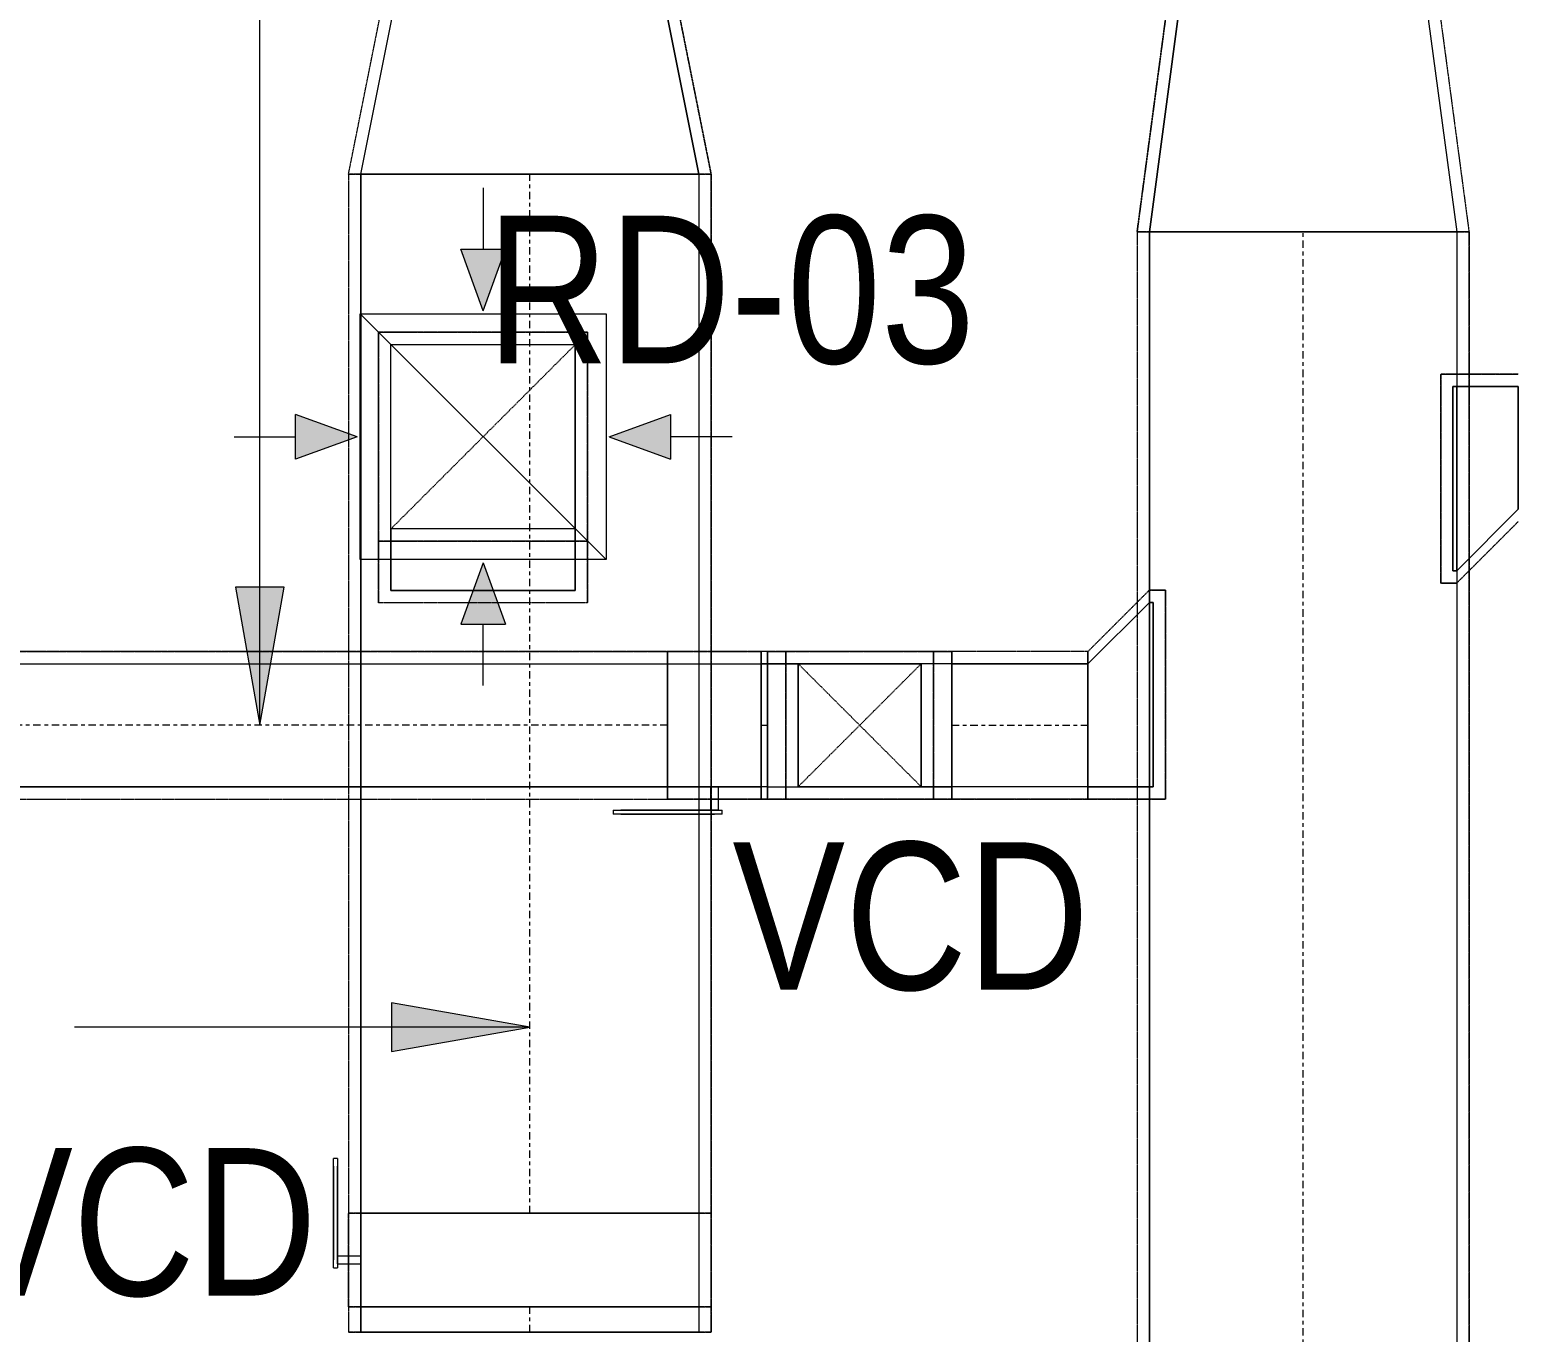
# Model space of a CAD drawing. Header units: inches. Extents: x -83664 to 20107, y -47222 to 19398.
# Drawn here: x 2000 to 4422, y -7663 to -5543 of the extents above; entities that cross this region are included whole.
import ezdxf

# ---------------------------------------------------------------- set-up
doc = ezdxf.new("R2010")
doc.units = ezdxf.units.IN
doc.header["$MEASUREMENT"] = 0
for name, pattern in [('Center', [29.999999, 12, -6, 6, -6]), ('Hidden 0_50', [1.0584, 0.5292, -0.5292]), ('Hidden 1_5', [2.2, 1.5, -0.7])]:
    doc.linetypes.add(name, pattern=pattern)
for name, color, linetype, lineweight in [('A-DETL-GENF', 7, 'Continuous', 9), ('G-ANNO-TEXT', 7, 'Continuous', 9), ('M-HVAC-CDFF', 7, 'Continuous', 9), ('M-HVAC-DUCT-ANNO', 7, 'Continuous', 9), ('M-HVAC-DUCT-CNTR', 7, 'Center', 9), ('M-HVAC-DUCT-IDEN', 7, 'Continuous', 18)]:
    doc.layers.add(name, color=color, linetype=linetype, lineweight=lineweight)
doc.layers.add('M-HVAC-DUCT', color=7, linetype='Continuous', lineweight=9, true_color=0xffe97f)
doc.styles.add('Arial Narrow_21', font='ARIALN.TTF', dxfattribs={"height": 240})

# ---------------------------------------------------------------- blocks, each defined once
blk = doc.blocks.new('M_Rec Tap - Beveled - Standard-7691896-FIRST FLOOR AC CONDITIONING LAYOUT - PART A')
at = {"layer": 'M-HVAC-DUCT', "color": 30, "true_color": 0xff7f00}
for p, q in [((0, 200), (-6.096, 200)), ((-6.096, -100), (-6.096, 200)), ((-6.096, 200), (-6.096, -100)), ((-6.096, 200), (0, 200)), ((100, 100), (0, 200)), ((100, 100), (0, 200)), ((100, 100), (100, -100)), ((100, -100), (100, 100)), ((-6.096, -100), (100, -100)), ((100, -100), (-6.096, -100))]:
    blk.add_line(p, q, dxfattribs=at)
blk = doc.blocks.new('M_Rectangular Transition - Length - Standard-8295920-FIRST FLOOR AC CONDITIONING LAYOUT - PART A')
at = {"layer": 'M-HVAC-DUCT', "color": 6, "true_color": 0xff00ff}
for p, q in [((0, 275), (0, -275)), ((0, 275), (375, 200)), ((0, 275), (375, 200)), ((0, -275), (0, 275)), ((375, -200), (375, 200)), ((375, 200), (375, -200)), ((0, -275), (375, -200)), ((375, -200), (0, -275))]:
    blk.add_line(p, q, dxfattribs=at)
blk = doc.blocks.new('TEMW-ME-DMP-Volume Control Damper - Standard-8296172-FIRST FLOOR AC CONDITIONING LAYOUT - PART A')
at = {"layer": 'M-HVAC-DUCT', "color": 6, "true_color": 0xff00ff}
for p, q in [((-165.1, 313.1), (-165.1, 319.45)), ((-152.4, 319.45), (-165.1, 319.45)), ((0, 319.45), (-152.4, 319.45)), ((-152.4, 319.45), (0, 319.45)), ((12.7, 319.45), (0, 319.45)), ((12.7, 319.45), (12.7, 313.1)), ((-165.1, 313.1), (-152.4, 313.1)), ((0, 313.1), (-152.4, 313.1)), ((-152.4, 313.1), (0, 313.1)), ((-6.35, 275), (-6.35, 313.1)), ((6.35, 313.1), (-6.35, 313.1)), ((6.35, 313.1), (-6.35, 313.1)), ((0, 313.1), (12.7, 313.1)), ((6.35, 313.1), (6.35, 275)), ((-76.2, 275), (-76.2, -275)), ((-76.2, -275), (-76.2, 275)), ((76.2, 275), (-76.2, 275)), ((-76.2, 275), (76.2, 275)), ((-76.2, 275), (76.2, 275)), ((-6.35, 275), (6.35, 275)), ((-6.35, 275), (6.35, 275)), ((76.2, 275), (76.2, -275)), ((76.2, -275), (76.2, 275)), ((-76.2, -275), (76.2, -275)), ((-76.2, -275), (76.2, -275)), ((-76.2, -275), (76.2, -275))]:
    blk.add_line(p, q, dxfattribs=at)
blk = doc.blocks.new('TEMW-ME-DMP-Volume Control Damper - Standard-V25-FIRST FLOOR AC CONDITIONING LAYOUT - PART A')
at = {"layer": 'M-HVAC-DUCT', "color": 30, "true_color": 0xff7f00}
for p, q in [((-165.1, 138.1), (-165.1, 144.4)), ((-152.4, 144.4), (-165.1, 144.4)), ((-165.1, 138.1), (-152.4, 138.1)), ((0, 144.4), (-152.4, 144.4)), ((-152.4, 144.4), (0, 144.4)), ((0, 138.1), (-152.4, 138.1)), ((-152.4, 138.1), (0, 138.1)), ((-6.4, 100), (-6.4, 138.1)), ((6.3, 138.1), (-6.4, 138.1)), ((6.3, 138.1), (-6.4, 138.1)), ((12.7, 144.4), (0, 144.4)), ((0, 138.1), (12.7, 138.1)), ((6.3, 138.1), (6.3, 100)), ((12.7, 144.4), (12.7, 138.1)), ((-76.2, 100), (-76.2, -100)), ((-76.2, -100), (-76.2, 100)), ((76.2, 100), (-76.2, 100)), ((-76.2, 100), (76.2, 100)), ((-76.2, 100), (76.2, 100)), ((-6.4, 100), (6.3, 100)), ((-6.4, 100), (6.3, 100)), ((76.2, 100), (76.2, -100)), ((76.2, -100), (76.2, 100)), ((-76.2, -100), (76.2, -100)), ((-76.2, -100), (76.2, -100)), ((-76.2, -100), (76.2, -100))]:
    blk.add_line(p, q, dxfattribs=at)
blk = doc.blocks.new('GCE-AT-Return Air Rectangular Diffuser - 300X300-7590694-FIRST FLOOR AC CONDITIONING LAYOUT - PART A')
at = {"layer": 'A-DETL-GENF', "true_color": 0xff00ff}
for points in [[(0, 205), (36.4, 305), (-36.4, 305)], [(-305, -36.4), (-205, 0), (-305, 36.4)], [(305, -36.4), (305, 36.4), (205, 0)], [(36.4, -305), (0, -205), (-36.4, -305)]]:
    blk.add_hatch(color=6, dxfattribs=at).paths.add_polyline_path(points)
at = {"layer": 'A-DETL-GENF', "color": 6, "true_color": 0xff00ff}
for p, q in [((0, 405), (0, 305)), ((0, 205), (-36.4, 305)), ((-36.4, 305), (36.4, 305)), ((0, 205), (36.4, 305)), ((-200, 200), (200, 200)), ((-200, -200), (-200, 200)), ((-200, 200), (200, -200)), ((200, 200), (200, -200)), ((-205, 0), (-305, 36.4)), ((-305, -36.4), (-305, 36.4)), ((205, 0), (305, 36.4)), ((305, 36.4), (305, -36.4)), ((405, 0), (305, 0)), ((-405, 0), (-305, 0)), ((-205, 0), (-305, -36.4)), ((205, 0), (305, -36.4)), ((200, -200), (-200, -200)), ((0, -205), (-36.4, -305)), ((0, -205), (36.4, -305)), ((-36.4, -305), (36.4, -305)), ((0, -405), (0, -305))]:
    blk.add_line(p, q, dxfattribs=at)
blk = doc.blocks.new('M_Rectangular Tap - Beveled - Standard-7475664-FIRST FLOOR AC CONDITIONING LAYOUT - PART A')
at = {"layer": 'M-HVAC-DUCT', "color": 6, "true_color": 0xff00ff}
for p, q in [((154023.6, 83129.9), (154023.6, 83229.9)), ((154023.6, 83229.9), (154323.6, 83229.9)), ((154323.6, 83229.9), (154023.6, 83229.9)), ((154023.6, 82829.9), (154023.6, 83229.9)), ((154323.6, 83129.9), (154323.6, 83229.9)), ((154323.6, 83229.9), (154323.6, 82829.9)), ((154023.6, 83129.9), (154323.6, 83129.9)), ((154023.6, 82829.9), (154023.6, 83129.9)), ((154323.6, 83129.9), (154323.6, 82829.9)), ((154323.6, 82829.9), (154023.6, 82829.9)), ((154323.6, 82829.9), (154023.6, 82829.9))]:
    blk.add_line(p, q, dxfattribs=at)
blk = doc.blocks.new('M_Rec Transition - Length - Standard-9298747-FIRST FLOOR AC CONDITIONING LAYOUT - PART A')
at = {"layer": 'M-HVAC-DUCT', "color": 30, "true_color": 0xff7f00}
for p, q in [((0, 200), (375, 250)), ((0, 200), (375, 250)), ((375, -250), (375, 250)), ((375, 250), (375, -250)), ((0, 200), (0, -200)), ((0, -200), (0, 200)), ((0, -200), (375, -250)), ((375, -250), (0, -200))]:
    blk.add_line(p, q, dxfattribs=at)
blk = doc.blocks.new('M_Rec Elbow - Radius - 0_75W-V242-FIRST FLOOR AC CONDITIONING LAYOUT - PART A')
at = {"layer": 'M-HVAC-DUCT', "color": 30, "true_color": 0xff7f00}
for p, q in [((154657.2, 91797.3), (154657.2, 91597.3)), ((154657.2, 91597.3), (154657.2, 91797.3)), ((154707.2, 91797.3), (154657.2, 91797.3)), ((154657.2, 91797.3), (154907.2, 91797.3)), ((154707.2, 91797.3), (154907.2, 91797.3)), ((154707.2, 91597.3), (154707.2, 91797.3)), ((154907.2, 91597.3), (154907.2, 91797.3)), ((154907.2, 91797.3), (154907.2, 91597.3)), ((154657.2, 91597.3), (154707.2, 91597.3)), ((154657.2, 91597.3), (154907.2, 91597.3)), ((154907.2, 91597.3), (154707.2, 91597.3))]:
    blk.add_line(p, q, dxfattribs=at)
blk = doc.blocks.new('M_Rec Elbow - Radius - 0_75W-V243-FIRST FLOOR AC CONDITIONING LAYOUT - PART A')
at = {"layer": 'M-HVAC-DUCT', "color": 30, "true_color": 0xff7f00}
for p, q in [((154907.2, 91797.3), (154707.2, 91797.3)), ((154707.2, 91797.3), (154707.2, 91597.3)), ((154957.2, 91797.3), (154707.2, 91797.3)), ((154907.2, 91797.3), (154907.2, 91597.3)), ((154907.2, 91597.3), (154907.2, 91797.3)), ((154957.2, 91797.3), (154907.2, 91797.3)), ((154957.2, 91597.3), (154957.2, 91797.3)), ((154957.2, 91797.3), (154957.2, 91597.3)), ((154707.2, 91597.3), (154907.2, 91597.3)), ((154957.2, 91597.3), (154707.2, 91597.3)), ((154907.2, 91597.3), (154957.2, 91597.3))]:
    blk.add_line(p, q, dxfattribs=at)
blk = doc.blocks.new('TEMW-SMBZ-HO-BM-HVAC-00002_rvt-1-FIRST FLOOR AC CONDITIONING LAYOUT - PART A')
at = {"layer": 'M-HVAC-DUCT', "color": 6, "linetype": 'Hidden 0_50', "true_color": 0xff00ff}
for p, q in [((153975.6, 92594.1), (154050.6, 92969.1)), ((153975.6, 92594.1), (154050.6, 92969.1)), ((154565.6, 92594.1), (154490.6, 92969.1)), ((154490.6, 92969.1), (154565.6, 92594.1)), ((154565.6, 92594.1), (153975.6, 92594.1)), ((153975.6, 92594.1), (154565.6, 92594.1)), ((153975.6, 92594.1), (153975.6, 90903.4)), ((153975.6, 92594.1), (153975.6, 90903.4)), ((153975.6, 92594.1), (154565.6, 92594.1)), ((154565.6, 92594.1), (153975.6, 92594.1)), ((154565.6, 90903.4), (154565.6, 92594.1)), ((154565.6, 92594.1), (154565.6, 90903.4)), ((154024.6, 92336.8), (154364.6, 92336.8)), ((154024.6, 91996.8), (154024.6, 92336.8)), ((154024.6, 92336.8), (154024.6, 91996.8)), ((154364.6, 92336.8), (154024.6, 92336.8)), ((154024.6, 92336.8), (154024.6, 91996.8)), ((154024.6, 91896.8), (154024.6, 92336.8)), ((154024.6, 92336.8), (154364.6, 92336.8)), ((154364.6, 92336.8), (154024.6, 92336.8)), ((154364.6, 92336.8), (154364.6, 91996.8)), ((154364.6, 91996.8), (154364.6, 92336.8)), ((154364.6, 92336.8), (154364.6, 91896.8)), ((154364.6, 91996.8), (154364.6, 92336.8)), ((154364.6, 91996.8), (154024.6, 91996.8)), ((154024.6, 91996.8), (154364.6, 91996.8)), ((154024.6, 91996.8), (154024.6, 91896.8)), ((154364.6, 91996.8), (154024.6, 91996.8)), ((154364.6, 91896.8), (154364.6, 91996.8)), ((154364.6, 91896.8), (154024.6, 91896.8)), ((154364.6, 91896.8), (154024.6, 91896.8)), ((154565.6, 90903.4), (153975.6, 90903.4)), ((153975.6, 90903.4), (154565.6, 90903.4)), ((154565.6, 90903.4), (153975.6, 90903.4)), ((153975.6, 90903.4), (153975.6, 90751)), ((153975.6, 90751), (153975.6, 90903.4)), ((153975.6, 90903.4), (154565.6, 90903.4)), ((154565.6, 90751), (154565.6, 90903.4)), ((154565.6, 90903.4), (154565.6, 90751)), ((153975.6, 90751), (154565.6, 90751)), ((154565.6, 90751), (153975.6, 90751)), ((154565.6, 90751), (153975.6, 90751)), ((153975.6, 90751), (154565.6, 90751)), ((153975.6, 90751), (153975.6, 90709.6)), ((153975.6, 90751), (153975.6, 90709.6)), ((154565.6, 90709.6), (154565.6, 90751)), ((154565.6, 90751), (154565.6, 90709.6)), ((154565.6, 90709.6), (153975.6, 90709.6)), ((153975.6, 90709.6), (154565.6, 90709.6))]:
    blk.add_line(p, q, dxfattribs=at)
at = {"layer": 'M-HVAC-DUCT', "color": 30, "linetype": 'Hidden 0_50', "true_color": 0xff7f00}
for p, q in [((155308.5, 92875), (155258.5, 92500)), ((155258.5, 92500), (155308.5, 92875)), ((155748.5, 92875), (155798.5, 92500)), ((155748.5, 92875), (155798.5, 92500)), ((155798.5, 92500), (155258.5, 92500)), ((155258.5, 92500), (155798.5, 92500)), ((155258.5, 92500), (155258.5, 89474)), ((155258.5, 92500), (155258.5, 89474)), ((155258.5, 92500), (155798.5, 92500)), ((155798.5, 92500), (155258.5, 92500)), ((155798.5, 89474), (155798.5, 92500)), ((155798.5, 92500), (155798.5, 89474)), ((155752.4, 91928.7), (155752.4, 92268.7)), ((155752.4, 92268.7), (155878.5, 92268.7)), ((155878.5, 92268.7), (155752.4, 92268.7)), ((155752.4, 92268.7), (155752.4, 91928.7)), ((155878.5, 92028.7), (155778.5, 91928.7)), ((155778.5, 91928.7), (155878.5, 92028.7)), ((155778.5, 91928.7), (155752.4, 91928.7)), ((155752.4, 91928.7), (155778.5, 91928.7)), ((155178.5, 91817.3), (155278.5, 91917.3)), ((155278.5, 91917.3), (155178.5, 91817.3)), ((155278.5, 91917.3), (155304.6, 91917.3)), ((155304.6, 91917.3), (155278.5, 91917.3)), ((155304.6, 91917.3), (155304.6, 91577.3)), ((155304.6, 91577.3), (155304.6, 91917.3)), ((154494.8, 91817.3), (151662.8, 91817.3)), ((151662.8, 91817.3), (154494.8, 91817.3)), ((154494.8, 91817.3), (154494.8, 91577.3)), ((154494.8, 91577.3), (154494.8, 91817.3)), ((154647.2, 91817.3), (154494.8, 91817.3)), ((154494.8, 91817.3), (154494.8, 91577.3)), ((154494.8, 91577.3), (154494.8, 91817.3)), ((154494.8, 91817.3), (154647.2, 91817.3)), ((154647.2, 91577.3), (154647.2, 91817.3)), ((154647.2, 91817.3), (154647.2, 91577.3)), ((154647.2, 91577.3), (154647.2, 91817.3)), ((154647.2, 91817.3), (154647.2, 91577.3)), ((154657.2, 91817.3), (154647.2, 91817.3)), ((154657.2, 91817.3), (154647.2, 91817.3)), ((154657.2, 91577.3), (154657.2, 91817.3)), ((154657.2, 91817.3), (154657.2, 91577.3)), ((154657.2, 91817.3), (154687.2, 91817.3)), ((154927.2, 91817.3), (154657.2, 91817.3)), ((154657.2, 91577.3), (154657.2, 91817.3)), ((154657.2, 91577.3), (154657.2, 91817.3)), ((154927.2, 91817.3), (154687.2, 91817.3)), ((154687.2, 91817.3), (154687.2, 91577.3)), ((154687.2, 91577.3), (154687.2, 91817.3)), ((154687.2, 91817.3), (154927.2, 91817.3)), ((154927.2, 91817.3), (154687.2, 91817.3)), ((154687.2, 91817.3), (154687.2, 91577.3)), ((154957.2, 91817.3), (154687.2, 91817.3)), ((154687.2, 91817.3), (154927.2, 91817.3)), ((154687.2, 91817.3), (154687.2, 91577.3)), ((154927.2, 91577.3), (154927.2, 91817.3)), ((154927.2, 91817.3), (154927.2, 91577.3)), ((154927.2, 91577.3), (154927.2, 91817.3)), ((154927.2, 91577.3), (154927.2, 91817.3)), ((154927.2, 91817.3), (154927.2, 91577.3)), ((154927.2, 91817.3), (154957.2, 91817.3)), ((154927.2, 91817.3), (154927.2, 91577.3)), ((154957.2, 91577.3), (154957.2, 91817.3)), ((154957.2, 91817.3), (154957.2, 91577.3)), ((155178.5, 91817.3), (154957.2, 91817.3)), ((155178.5, 91817.3), (154957.2, 91817.3)), ((154957.2, 91577.3), (154957.2, 91817.3)), ((154957.2, 91817.3), (154957.2, 91577.3)), ((155178.5, 91577.3), (155178.5, 91817.3)), ((155178.5, 91817.3), (155178.5, 91577.3)), ((155178.5, 91577.3), (155178.5, 91817.3)), ((155178.5, 91817.3), (155178.5, 91577.3)), ((151662.8, 91577.3), (154494.8, 91577.3)), ((151662.8, 91577.3), (154494.8, 91577.3)), ((154494.8, 91577.3), (154647.2, 91577.3)), ((154647.2, 91577.3), (154494.8, 91577.3)), ((154647.2, 91577.3), (154657.2, 91577.3)), ((154657.2, 91577.3), (154647.2, 91577.3)), ((154657.2, 91577.3), (154927.2, 91577.3)), ((154687.2, 91577.3), (154657.2, 91577.3)), ((154687.2, 91577.3), (154927.2, 91577.3)), ((154927.2, 91577.3), (154687.2, 91577.3)), ((154687.2, 91577.3), (154927.2, 91577.3)), ((154927.2, 91577.3), (154687.2, 91577.3)), ((154687.2, 91577.3), (154957.2, 91577.3)), ((154957.2, 91577.3), (154927.2, 91577.3)), ((154957.2, 91577.3), (155178.5, 91577.3)), ((155178.5, 91577.3), (154957.2, 91577.3)), ((155304.6, 91577.3), (155178.5, 91577.3)), ((155178.5, 91577.3), (155304.6, 91577.3))]:
    blk.add_line(p, q, dxfattribs=at)
at = {"layer": 'M-HVAC-DUCT', "color": 6, "true_color": 0xff00ff}
for p, q in [((153995.6, 92594.1), (154545.6, 92594.1)), ((154545.6, 92594.1), (153995.6, 92594.1)), ((153995.6, 90903.4), (153995.6, 92594.1)), ((153995.6, 92594.1), (153995.6, 90903.4)), ((154545.6, 92594.1), (154545.6, 90903.4)), ((154545.6, 92594.1), (154545.6, 90903.4)), ((154044.6, 91916.8), (154044.6, 92316.8)), ((154044.6, 92316.8), (154344.6, 92316.8)), ((154044.6, 91916.8), (154044.6, 92316.8)), ((154044.6, 92316.8), (154344.6, 92316.8)), ((154344.6, 91916.8), (154344.6, 92316.8)), ((154344.6, 92316.8), (154344.6, 91916.8)), ((154044.6, 91916.8), (154344.6, 91916.8)), ((154044.6, 91916.8), (154344.6, 91916.8)), ((153995.6, 90903.4), (154545.6, 90903.4)), ((154545.6, 90903.4), (153995.6, 90903.4)), ((153995.6, 90751), (154545.6, 90751)), ((154545.6, 90751), (153995.6, 90751)), ((153995.6, 90709.6), (153995.6, 90751)), ((153995.6, 90751), (153995.6, 90709.6)), ((154545.6, 90751), (154545.6, 90709.6)), ((154545.6, 90751), (154545.6, 90709.6)), ((153995.6, 90709.6), (154545.6, 90709.6)), ((154545.6, 90709.6), (153995.6, 90709.6))]:
    blk.add_line(p, q, dxfattribs=at)
at = {"layer": 'M-HVAC-DUCT', "color": 30, "true_color": 0xff7f00}
for p, q in [((155278.5, 92500), (155778.5, 92500)), ((155778.5, 92500), (155278.5, 92500)), ((155278.5, 89474), (155278.5, 92500)), ((155278.5, 92500), (155278.5, 89474)), ((155778.5, 92500), (155778.5, 89474)), ((155778.5, 92500), (155778.5, 89474)), ((155772.4, 92248.7), (155778.5, 92248.7)), ((155778.5, 92248.7), (155772.4, 92248.7)), ((155772.4, 91948.7), (155772.4, 92248.7)), ((155772.4, 92248.7), (155772.4, 91948.7)), ((155778.5, 91948.7), (155778.5, 92248.7)), ((155778.5, 91948.7), (155778.5, 92248.7)), ((155778.5, 91948.7), (155772.4, 91948.7)), ((155772.4, 91948.7), (155778.5, 91948.7)), ((155278.5, 91897.3), (155284.6, 91897.3)), ((155278.5, 91897.3), (155278.5, 91597.3)), ((155278.5, 91897.3), (155278.5, 91597.3)), ((155284.6, 91897.3), (155278.5, 91897.3)), ((155284.6, 91897.3), (155284.6, 91597.3)), ((155284.6, 91597.3), (155284.6, 91897.3)), ((151662.8, 91797.3), (154494.8, 91797.3)), ((151662.8, 91797.3), (154494.8, 91797.3)), ((154494.8, 91597.3), (154494.8, 91797.3)), ((154494.8, 91797.3), (154494.8, 91597.3)), ((154647.2, 91797.3), (154647.2, 91597.3)), ((154647.2, 91597.3), (154647.2, 91797.3)), ((154647.2, 91797.3), (154657.2, 91797.3)), ((154657.2, 91797.3), (154647.2, 91797.3)), ((154657.2, 91797.3), (154657.2, 91597.3)), ((154657.2, 91597.3), (154657.2, 91797.3)), ((154957.2, 91797.3), (154957.2, 91597.3)), ((154957.2, 91597.3), (154957.2, 91797.3)), ((154957.2, 91797.3), (155178.5, 91797.3)), ((155178.5, 91797.3), (154957.2, 91797.3)), ((155178.5, 91797.3), (155178.5, 91597.3)), ((155178.5, 91597.3), (155178.5, 91797.3)), ((154494.8, 91597.3), (151662.8, 91597.3)), ((151662.8, 91597.3), (154494.8, 91597.3)), ((154657.2, 91597.3), (154647.2, 91597.3)), ((154657.2, 91597.3), (154647.2, 91597.3)), ((155178.5, 91597.3), (154957.2, 91597.3)), ((155178.5, 91597.3), (154957.2, 91597.3)), ((155284.6, 91597.3), (155278.5, 91597.3)), ((155278.5, 91597.3), (155284.6, 91597.3))]:
    blk.add_line(p, q, dxfattribs=at)
at = {"layer": 'M-HVAC-DUCT-ANNO', "color": 6, "linetype": 'Hidden 1_5', "true_color": 0xff00ff}
for p, q in [((154044.6, 92016.8), (154044.6, 92316.8)), ((154044.6, 92316.8), (154344.6, 92316.8)), ((154344.6, 92316.8), (154044.6, 92016.8)), ((154344.6, 92316.8), (154344.6, 92016.8)), ((154344.6, 92016.8), (154044.6, 92016.8))]:
    blk.add_line(p, q, dxfattribs=at)
at = {"layer": 'M-HVAC-DUCT-ANNO', "color": 30, "linetype": 'Hidden 1_5', "true_color": 0xff7f00}
for p, q in [((154707.2, 91797.3), (154707.2, 91597.3)), ((154907.2, 91797.3), (154707.2, 91797.3)), ((154907.2, 91597.3), (154707.2, 91797.3)), ((154907.2, 91797.3), (154707.2, 91597.3)), ((154907.2, 91597.3), (154907.2, 91797.3)), ((154707.2, 91597.3), (154907.2, 91597.3))]:
    blk.add_line(p, q, dxfattribs=at)
at = {"layer": 'M-HVAC-DUCT-CNTR', "color": 6, "true_color": 0xff00ff}
for p, q in [((154270.6, 90903.4), (154270.6, 92594.1)), ((154270.6, 90709.6), (154270.6, 90751))]:
    blk.add_line(p, q, dxfattribs=at)
at = {"layer": 'M-HVAC-DUCT-CNTR', "color": 30, "true_color": 0xff7f00}
for p, q in [((155528.5, 89474), (155528.5, 92500)), ((154494.8, 91697.3), (151662.8, 91697.3)), ((154647.2, 91697.3), (154657.2, 91697.3)), ((154957.2, 91697.3), (155178.5, 91697.3))]:
    blk.add_line(p, q, dxfattribs=at)
at = {"layer": 'M-HVAC-CDFF', "color": 6, "linetype": 'Hidden 0_50', "lineweight": 9, "true_color": 0xff00ff}
blk.add_blockref('GCE-AT-Return Air Rectangular Diffuser - 300X300-7590694-FIRST FLOOR AC CONDITIONING LAYOUT - PART A', (154194.6, 92166.8), dxfattribs=at)
at = {"layer": 'M-HVAC-DUCT', "color": 6, "linetype": 'Hidden 0_50', "lineweight": 9, "true_color": 0xff00ff}
for name, p, rotation in [('M_Rectangular Transition - Length - Standard-8295920-FIRST FLOOR AC CONDITIONING LAYOUT - PART A', (154270.6, 92594.1), 90), ('M_Rec Transition - Length - Standard-9298747-FIRST FLOOR AC CONDITIONING LAYOUT - PART A', (155528.5, 92875), 270), ('M_Rectangular Tap - Beveled - Standard-7475664-FIRST FLOOR AC CONDITIONING LAYOUT - PART A', (308368.1, 175146.7), 180)]:
    blk.add_blockref(name, p, dxfattribs=dict(at, rotation=rotation))
at = {"layer": 'M-HVAC-DUCT', "color": 6, "linetype": 'Hidden 0_50', "lineweight": 9, "true_color": 0xff00ff, "extrusion": (0, 0, -1)}
for name, p, rotation in [('M_Rec Tap - Beveled - Standard-7691896-FIRST FLOOR AC CONDITIONING LAYOUT - PART A', (-155778.5, 92148.7), 180), ('TEMW-ME-DMP-Volume Control Damper - Standard-V25-FIRST FLOOR AC CONDITIONING LAYOUT - PART A', (-154571, 91697.3), 180), ('TEMW-ME-DMP-Volume Control Damper - Standard-8296172-FIRST FLOOR AC CONDITIONING LAYOUT - PART A', (-154270.6, 90827.2), 270)]:
    blk.add_blockref(name, p, dxfattribs=dict(at, rotation=rotation))
blk.add_blockref('M_Rec Tap - Beveled - Standard-7691896-FIRST FLOOR AC CONDITIONING LAYOUT - PART A', (-155278.5, 91697.3), dxfattribs=at)
at = {"layer": 'M-HVAC-DUCT', "color": 6, "linetype": 'Hidden 0_50', "lineweight": 9, "true_color": 0xff00ff}
for name in ['M_Rec Elbow - Radius - 0_75W-V242-FIRST FLOOR AC CONDITIONING LAYOUT - PART A', 'M_Rec Elbow - Radius - 0_75W-V243-FIRST FLOOR AC CONDITIONING LAYOUT - PART A']:
    blk.add_blockref(name, (0, 0), dxfattribs=at)
blk = doc.blocks.new('TEMW-SMBZ-HO-BM-HVAC-00002_rvt-2-FIRST FLOOR AC CONDITIONING LAYOUT - PART A')
at = {"layer": 'M-HVAC-DUCT', "color": 6, "linetype": 'Hidden 0_50', "true_color": 0xff00ff}
for p, q in [((153975.6, 92594.1), (154050.6, 92969.1)), ((153975.6, 92594.1), (154050.6, 92969.1)), ((154565.6, 92594.1), (154490.6, 92969.1)), ((154490.6, 92969.1), (154565.6, 92594.1)), ((154565.6, 92594.1), (153975.6, 92594.1)), ((153975.6, 92594.1), (154565.6, 92594.1)), ((153975.6, 92594.1), (153975.6, 90903.4)), ((153975.6, 92594.1), (153975.6, 90903.4)), ((153975.6, 92594.1), (154565.6, 92594.1)), ((154565.6, 92594.1), (153975.6, 92594.1)), ((154565.6, 90903.4), (154565.6, 92594.1)), ((154565.6, 92594.1), (154565.6, 90903.4)), ((154024.6, 92336.8), (154364.6, 92336.8)), ((154024.6, 91996.8), (154024.6, 92336.8)), ((154024.6, 92336.8), (154024.6, 91996.8)), ((154364.6, 92336.8), (154024.6, 92336.8)), ((154024.6, 92336.8), (154024.6, 91996.8)), ((154024.6, 91896.8), (154024.6, 92336.8)), ((154024.6, 92336.8), (154364.6, 92336.8)), ((154364.6, 92336.8), (154024.6, 92336.8)), ((154364.6, 92336.8), (154364.6, 91996.8)), ((154364.6, 91996.8), (154364.6, 92336.8)), ((154364.6, 92336.8), (154364.6, 91896.8)), ((154364.6, 91996.8), (154364.6, 92336.8)), ((154364.6, 91996.8), (154024.6, 91996.8)), ((154024.6, 91996.8), (154364.6, 91996.8)), ((154024.6, 91996.8), (154024.6, 91896.8)), ((154364.6, 91996.8), (154024.6, 91996.8)), ((154364.6, 91896.8), (154364.6, 91996.8)), ((154364.6, 91896.8), (154024.6, 91896.8)), ((154364.6, 91896.8), (154024.6, 91896.8)), ((154565.6, 90903.4), (153975.6, 90903.4)), ((153975.6, 90903.4), (154565.6, 90903.4)), ((154565.6, 90903.4), (153975.6, 90903.4)), ((153975.6, 90903.4), (153975.6, 90751)), ((153975.6, 90751), (153975.6, 90903.4)), ((153975.6, 90903.4), (154565.6, 90903.4)), ((154565.6, 90751), (154565.6, 90903.4)), ((154565.6, 90903.4), (154565.6, 90751)), ((153975.6, 90751), (154565.6, 90751)), ((154565.6, 90751), (153975.6, 90751)), ((154565.6, 90751), (153975.6, 90751)), ((153975.6, 90751), (154565.6, 90751)), ((153975.6, 90751), (153975.6, 90709.6)), ((153975.6, 90751), (153975.6, 90709.6)), ((154565.6, 90709.6), (154565.6, 90751)), ((154565.6, 90751), (154565.6, 90709.6)), ((154565.6, 90709.6), (153975.6, 90709.6)), ((153975.6, 90709.6), (154565.6, 90709.6))]:
    blk.add_line(p, q, dxfattribs=at)
at = {"layer": 'M-HVAC-DUCT', "color": 30, "linetype": 'Hidden 0_50', "true_color": 0xff7f00}
for p, q in [((155308.5, 92875), (155258.5, 92500)), ((155258.5, 92500), (155308.5, 92875)), ((155748.5, 92875), (155798.5, 92500)), ((155748.5, 92875), (155798.5, 92500)), ((155798.5, 92500), (155258.5, 92500)), ((155258.5, 92500), (155798.5, 92500)), ((155258.5, 92500), (155258.5, 89474)), ((155258.5, 92500), (155258.5, 89474)), ((155258.5, 92500), (155798.5, 92500)), ((155798.5, 92500), (155258.5, 92500)), ((155798.5, 89474), (155798.5, 92500)), ((155798.5, 92500), (155798.5, 89474)), ((155752.4, 91928.7), (155752.4, 92268.7)), ((155752.4, 92268.7), (155878.5, 92268.7)), ((155878.5, 92268.7), (155752.4, 92268.7)), ((155752.4, 92268.7), (155752.4, 91928.7)), ((155878.5, 92028.7), (155778.5, 91928.7)), ((155778.5, 91928.7), (155878.5, 92028.7)), ((155778.5, 91928.7), (155752.4, 91928.7)), ((155752.4, 91928.7), (155778.5, 91928.7)), ((155178.5, 91817.3), (155278.5, 91917.3)), ((155278.5, 91917.3), (155178.5, 91817.3)), ((155278.5, 91917.3), (155304.6, 91917.3)), ((155304.6, 91917.3), (155278.5, 91917.3)), ((155304.6, 91917.3), (155304.6, 91577.3)), ((155304.6, 91577.3), (155304.6, 91917.3)), ((154494.8, 91817.3), (151662.8, 91817.3)), ((151662.8, 91817.3), (154494.8, 91817.3)), ((154494.8, 91817.3), (154494.8, 91577.3)), ((154494.8, 91577.3), (154494.8, 91817.3)), ((154647.2, 91817.3), (154494.8, 91817.3)), ((154494.8, 91817.3), (154494.8, 91577.3)), ((154494.8, 91577.3), (154494.8, 91817.3)), ((154494.8, 91817.3), (154647.2, 91817.3)), ((154647.2, 91577.3), (154647.2, 91817.3)), ((154647.2, 91817.3), (154647.2, 91577.3)), ((154647.2, 91577.3), (154647.2, 91817.3)), ((154647.2, 91817.3), (154647.2, 91577.3)), ((154657.2, 91817.3), (154647.2, 91817.3)), ((154657.2, 91817.3), (154647.2, 91817.3)), ((154657.2, 91577.3), (154657.2, 91817.3)), ((154657.2, 91817.3), (154657.2, 91577.3)), ((154657.2, 91817.3), (154687.2, 91817.3)), ((154927.2, 91817.3), (154657.2, 91817.3)), ((154657.2, 91577.3), (154657.2, 91817.3)), ((154657.2, 91577.3), (154657.2, 91817.3)), ((154927.2, 91817.3), (154687.2, 91817.3)), ((154687.2, 91817.3), (154687.2, 91577.3)), ((154687.2, 91577.3), (154687.2, 91817.3)), ((154687.2, 91817.3), (154927.2, 91817.3)), ((154927.2, 91817.3), (154687.2, 91817.3)), ((154687.2, 91817.3), (154687.2, 91577.3)), ((154957.2, 91817.3), (154687.2, 91817.3)), ((154687.2, 91817.3), (154927.2, 91817.3)), ((154687.2, 91817.3), (154687.2, 91577.3)), ((154927.2, 91577.3), (154927.2, 91817.3)), ((154927.2, 91817.3), (154927.2, 91577.3)), ((154927.2, 91577.3), (154927.2, 91817.3)), ((154927.2, 91577.3), (154927.2, 91817.3)), ((154927.2, 91817.3), (154927.2, 91577.3)), ((154927.2, 91817.3), (154957.2, 91817.3)), ((154927.2, 91817.3), (154927.2, 91577.3)), ((154957.2, 91577.3), (154957.2, 91817.3)), ((154957.2, 91817.3), (154957.2, 91577.3)), ((155178.5, 91817.3), (154957.2, 91817.3)), ((155178.5, 91817.3), (154957.2, 91817.3)), ((154957.2, 91577.3), (154957.2, 91817.3)), ((154957.2, 91817.3), (154957.2, 91577.3)), ((155178.5, 91577.3), (155178.5, 91817.3)), ((155178.5, 91817.3), (155178.5, 91577.3)), ((155178.5, 91577.3), (155178.5, 91817.3)), ((155178.5, 91817.3), (155178.5, 91577.3)), ((151662.8, 91577.3), (154494.8, 91577.3)), ((151662.8, 91577.3), (154494.8, 91577.3)), ((154494.8, 91577.3), (154647.2, 91577.3)), ((154647.2, 91577.3), (154494.8, 91577.3)), ((154647.2, 91577.3), (154657.2, 91577.3)), ((154657.2, 91577.3), (154647.2, 91577.3)), ((154657.2, 91577.3), (154927.2, 91577.3)), ((154687.2, 91577.3), (154657.2, 91577.3)), ((154687.2, 91577.3), (154927.2, 91577.3)), ((154927.2, 91577.3), (154687.2, 91577.3)), ((154687.2, 91577.3), (154927.2, 91577.3)), ((154927.2, 91577.3), (154687.2, 91577.3)), ((154687.2, 91577.3), (154957.2, 91577.3)), ((154957.2, 91577.3), (154927.2, 91577.3)), ((154957.2, 91577.3), (155178.5, 91577.3)), ((155178.5, 91577.3), (154957.2, 91577.3)), ((155304.6, 91577.3), (155178.5, 91577.3)), ((155178.5, 91577.3), (155304.6, 91577.3))]:
    blk.add_line(p, q, dxfattribs=at)
at = {"layer": 'M-HVAC-DUCT', "color": 6, "true_color": 0xff00ff}
for p, q in [((153995.6, 92594.1), (154545.6, 92594.1)), ((154545.6, 92594.1), (153995.6, 92594.1)), ((153995.6, 90903.4), (153995.6, 92594.1)), ((153995.6, 92594.1), (153995.6, 90903.4)), ((154545.6, 92594.1), (154545.6, 90903.4)), ((154545.6, 92594.1), (154545.6, 90903.4)), ((154044.6, 91916.8), (154044.6, 92316.8)), ((154044.6, 92316.8), (154344.6, 92316.8)), ((154044.6, 91916.8), (154044.6, 92316.8)), ((154044.6, 92316.8), (154344.6, 92316.8)), ((154344.6, 91916.8), (154344.6, 92316.8)), ((154344.6, 92316.8), (154344.6, 91916.8)), ((154044.6, 91916.8), (154344.6, 91916.8)), ((154044.6, 91916.8), (154344.6, 91916.8)), ((153995.6, 90903.4), (154545.6, 90903.4)), ((154545.6, 90903.4), (153995.6, 90903.4)), ((153995.6, 90751), (154545.6, 90751)), ((154545.6, 90751), (153995.6, 90751)), ((153995.6, 90709.6), (153995.6, 90751)), ((153995.6, 90751), (153995.6, 90709.6)), ((154545.6, 90751), (154545.6, 90709.6)), ((154545.6, 90751), (154545.6, 90709.6)), ((153995.6, 90709.6), (154545.6, 90709.6)), ((154545.6, 90709.6), (153995.6, 90709.6))]:
    blk.add_line(p, q, dxfattribs=at)
at = {"layer": 'M-HVAC-DUCT', "color": 30, "true_color": 0xff7f00}
for p, q in [((155278.5, 92500), (155778.5, 92500)), ((155778.5, 92500), (155278.5, 92500)), ((155278.5, 89474), (155278.5, 92500)), ((155278.5, 92500), (155278.5, 89474)), ((155778.5, 92500), (155778.5, 89474)), ((155778.5, 92500), (155778.5, 89474)), ((155772.4, 92248.7), (155778.5, 92248.7)), ((155778.5, 92248.7), (155772.4, 92248.7)), ((155772.4, 91948.7), (155772.4, 92248.7)), ((155772.4, 92248.7), (155772.4, 91948.7)), ((155778.5, 91948.7), (155778.5, 92248.7)), ((155778.5, 91948.7), (155778.5, 92248.7)), ((155778.5, 91948.7), (155772.4, 91948.7)), ((155772.4, 91948.7), (155778.5, 91948.7)), ((155278.5, 91897.3), (155284.6, 91897.3)), ((155278.5, 91897.3), (155278.5, 91597.3)), ((155278.5, 91897.3), (155278.5, 91597.3)), ((155284.6, 91897.3), (155278.5, 91897.3)), ((155284.6, 91897.3), (155284.6, 91597.3)), ((155284.6, 91597.3), (155284.6, 91897.3)), ((151662.8, 91797.3), (154494.8, 91797.3)), ((151662.8, 91797.3), (154494.8, 91797.3)), ((154494.8, 91597.3), (154494.8, 91797.3)), ((154494.8, 91797.3), (154494.8, 91597.3)), ((154647.2, 91797.3), (154647.2, 91597.3)), ((154647.2, 91597.3), (154647.2, 91797.3)), ((154647.2, 91797.3), (154657.2, 91797.3)), ((154657.2, 91797.3), (154647.2, 91797.3)), ((154657.2, 91797.3), (154657.2, 91597.3)), ((154657.2, 91597.3), (154657.2, 91797.3)), ((154957.2, 91797.3), (154957.2, 91597.3)), ((154957.2, 91597.3), (154957.2, 91797.3)), ((154957.2, 91797.3), (155178.5, 91797.3)), ((155178.5, 91797.3), (154957.2, 91797.3)), ((155178.5, 91797.3), (155178.5, 91597.3)), ((155178.5, 91597.3), (155178.5, 91797.3)), ((154494.8, 91597.3), (151662.8, 91597.3)), ((151662.8, 91597.3), (154494.8, 91597.3)), ((154657.2, 91597.3), (154647.2, 91597.3)), ((154657.2, 91597.3), (154647.2, 91597.3)), ((155178.5, 91597.3), (154957.2, 91597.3)), ((155178.5, 91597.3), (154957.2, 91597.3)), ((155284.6, 91597.3), (155278.5, 91597.3)), ((155278.5, 91597.3), (155284.6, 91597.3))]:
    blk.add_line(p, q, dxfattribs=at)
at = {"layer": 'M-HVAC-DUCT-ANNO', "color": 6, "linetype": 'Hidden 1_5', "true_color": 0xff00ff}
for p, q in [((154044.6, 92016.8), (154044.6, 92316.8)), ((154044.6, 92316.8), (154344.6, 92316.8)), ((154344.6, 92316.8), (154044.6, 92016.8)), ((154344.6, 92316.8), (154344.6, 92016.8)), ((154344.6, 92016.8), (154044.6, 92016.8))]:
    blk.add_line(p, q, dxfattribs=at)
at = {"layer": 'M-HVAC-DUCT-ANNO', "color": 30, "linetype": 'Hidden 1_5', "true_color": 0xff7f00}
for p, q in [((154707.2, 91797.3), (154707.2, 91597.3)), ((154907.2, 91797.3), (154707.2, 91797.3)), ((154907.2, 91597.3), (154707.2, 91797.3)), ((154907.2, 91797.3), (154707.2, 91597.3)), ((154907.2, 91597.3), (154907.2, 91797.3)), ((154707.2, 91597.3), (154907.2, 91597.3))]:
    blk.add_line(p, q, dxfattribs=at)
at = {"layer": 'M-HVAC-DUCT-CNTR', "color": 6, "true_color": 0xff00ff}
for p, q in [((154270.6, 90903.4), (154270.6, 92594.1)), ((154270.6, 90709.6), (154270.6, 90751))]:
    blk.add_line(p, q, dxfattribs=at)
at = {"layer": 'M-HVAC-DUCT-CNTR', "color": 30, "true_color": 0xff7f00}
for p, q in [((155528.5, 89474), (155528.5, 92500)), ((154494.8, 91697.3), (151662.8, 91697.3)), ((154647.2, 91697.3), (154657.2, 91697.3)), ((154957.2, 91697.3), (155178.5, 91697.3))]:
    blk.add_line(p, q, dxfattribs=at)
at = {"layer": 'M-HVAC-CDFF', "color": 6, "linetype": 'Hidden 0_50', "lineweight": 9, "true_color": 0xff00ff}
blk.add_blockref('GCE-AT-Return Air Rectangular Diffuser - 300X300-7590694-FIRST FLOOR AC CONDITIONING LAYOUT - PART A', (154194.6, 92166.8), dxfattribs=at)
at = {"layer": 'M-HVAC-DUCT', "color": 6, "linetype": 'Hidden 0_50', "lineweight": 9, "true_color": 0xff00ff}
for name, p, rotation in [('M_Rectangular Transition - Length - Standard-8295920-FIRST FLOOR AC CONDITIONING LAYOUT - PART A', (154270.6, 92594.1), 90), ('M_Rec Transition - Length - Standard-9298747-FIRST FLOOR AC CONDITIONING LAYOUT - PART A', (155528.5, 92875), 270), ('M_Rectangular Tap - Beveled - Standard-7475664-FIRST FLOOR AC CONDITIONING LAYOUT - PART A', (308368.1, 175146.7), 180)]:
    blk.add_blockref(name, p, dxfattribs=dict(at, rotation=rotation))
at = {"layer": 'M-HVAC-DUCT', "color": 6, "linetype": 'Hidden 0_50', "lineweight": 9, "true_color": 0xff00ff, "extrusion": (0, 0, -1)}
for name, p, rotation in [('M_Rec Tap - Beveled - Standard-7691896-FIRST FLOOR AC CONDITIONING LAYOUT - PART A', (-155778.5, 92148.7), 180), ('TEMW-ME-DMP-Volume Control Damper - Standard-V25-FIRST FLOOR AC CONDITIONING LAYOUT - PART A', (-154571, 91697.3), 180), ('TEMW-ME-DMP-Volume Control Damper - Standard-8296172-FIRST FLOOR AC CONDITIONING LAYOUT - PART A', (-154270.6, 90827.2), 270)]:
    blk.add_blockref(name, p, dxfattribs=dict(at, rotation=rotation))
blk.add_blockref('M_Rec Tap - Beveled - Standard-7691896-FIRST FLOOR AC CONDITIONING LAYOUT - PART A', (-155278.5, 91697.3), dxfattribs=at)
at = {"layer": 'M-HVAC-DUCT', "color": 6, "linetype": 'Hidden 0_50', "lineweight": 9, "true_color": 0xff00ff}
for name in ['M_Rec Elbow - Radius - 0_75W-V242-FIRST FLOOR AC CONDITIONING LAYOUT - PART A', 'M_Rec Elbow - Radius - 0_75W-V243-FIRST FLOOR AC CONDITIONING LAYOUT - PART A']:
    blk.add_blockref(name, (0, 0), dxfattribs=at)

msp = doc.modelspace()

# ---------------------------------------------------------------- hatches: boundary and pattern name
at = {"layer": 'M-HVAC-DUCT-IDEN', "lineweight": 9}
for points in [[(2374.7, -6674.9), (2414.4, -6449.9), (2335, -6449.9)], [(2813.9, -7166.3), (2588.9, -7126.6), (2588.9, -7206)]]:
    msp.add_hatch(color=256, dxfattribs=at).paths.add_polyline_path(points)

# ---------------------------------------------------------------- linework, layer by layer
for p, q in [((2374.7, -6674.9), (2374.7, -5459.2)), ((2414.4, -6449.9), (2335, -6449.9)), ((2335, -6449.9), (2374.7, -6674.9)), ((2374.7, -6674.9), (2414.4, -6449.9)), ((2813.9, -7166.3), (2588.9, -7126.6)), ((2588.9, -7126.6), (2588.9, -7206)), ((2813.9, -7166.3), (2073.4, -7166.3)), ((2588.9, -7206), (2813.9, -7166.3))]:
    msp.add_line(p, q, dxfattribs=at)

# ---------------------------------------------------------------- block references
at = {"lineweight": 5}
for name in ['TEMW-SMBZ-HO-BM-HVAC-00002_rvt-1-FIRST FLOOR AC CONDITIONING LAYOUT - PART A', 'TEMW-SMBZ-HO-BM-HVAC-00002_rvt-2-FIRST FLOOR AC CONDITIONING LAYOUT - PART A']:
    msp.add_blockref(name, (-151456.7, -98372.2), dxfattribs=at)

# ---------------------------------------------------------------- texts
at = {"layer": 'G-ANNO-TEXT', "char_height": 240, "attachment_point": 1, "style": 'Arial Narrow_21'}
for s, insert, width in [('RD-03', (2744, -5845.8), 1010.126), ('VCD', (3143.5, -6865.2), 733.544), ('VCD', (1887.1, -7363), 733.544)]:
    msp.add_mtext(s, dxfattribs=dict(at, insert=insert, width=width))

doc.saveas('drawing.dxf')
